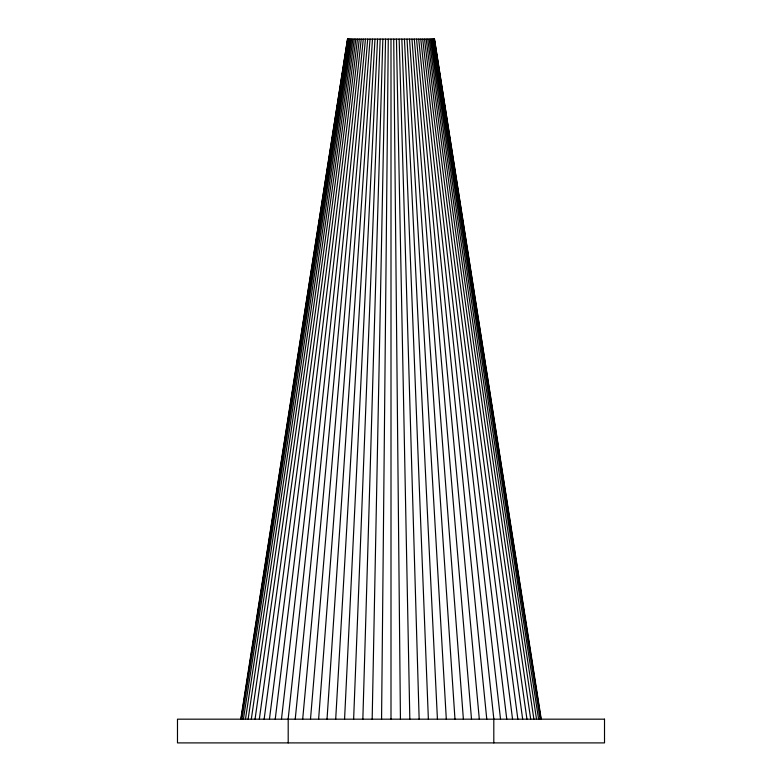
<?xml version="1.0" encoding="UTF-8"?>
<svg xmlns="http://www.w3.org/2000/svg" width="782" height="782" viewBox="0 0 782 782"><rect width="100%" height="100%" fill="white"/><g stroke="black" fill="none" stroke-linecap="round" stroke-linejoin="round"><path stroke-width="1.17" d="M381.567 719.176L388.273 39.1M372.173 719.176L385.546 39.1M362.848 719.176L382.848 39.1M353.63 719.176L380.179 39.1M344.569 719.176L377.559 39.1M335.693 719.176L374.989 39.1M327.023 719.176L372.486 39.1M318.616 719.176L370.042 39.1M310.493 719.176L367.696 39.1M302.683 719.176L365.438 39.1M295.225 719.176L363.278 39.1M288.147 719.176L361.225 39.1M281.471 719.176L359.29 39.1M275.235 719.176L357.491 39.1M269.448 719.176L355.81 39.1M264.14 719.176L354.275 39.1M259.331 719.176L352.887 39.1M255.049 719.176L351.646 39.1M251.305 719.176L350.561 39.1M248.109 719.176L349.632 39.1M245.47 719.176L348.87 39.1M243.407 719.176L348.273 39.1M241.931 719.176L347.853 39.1M240.748 719.176L347.511 39.1L434.489 39.1L541.252 719.176M241.052 719.176L347.589 39.1M434.411 39.1L540.948 719.176M434.147 39.1L540.069 719.176M433.727 39.1L538.593 719.176M433.13 39.1L536.53 719.176M432.368 39.1L533.891 719.176M431.439 39.1L530.695 719.176M430.354 39.1L526.951 719.176M429.113 39.1L522.669 719.176M427.725 39.1L517.86 719.176M426.19 39.1L512.552 719.176M424.509 39.1L506.765 719.176M422.71 39.1L500.529 719.176M420.775 39.1L493.853 719.176M418.722 39.1L486.775 719.176M416.562 39.1L479.317 719.176M414.304 39.1L471.507 719.176M411.958 39.1L463.384 719.176M409.514 39.1L454.977 719.176M407.011 39.1L446.307 719.176M404.441 39.1L437.431 719.176M401.821 39.1L428.37 719.176M399.152 39.1L419.152 719.176M396.454 39.1L409.827 719.176M393.727 39.1L400.433 719.176M493.804 719.176L493.804 742.9M391 39.1L391 719.176M288.196 719.176L288.196 742.9M604.515 719.176L177.485 719.176L177.485 742.9L604.515 742.9L604.515 719.176"/></g></svg>
